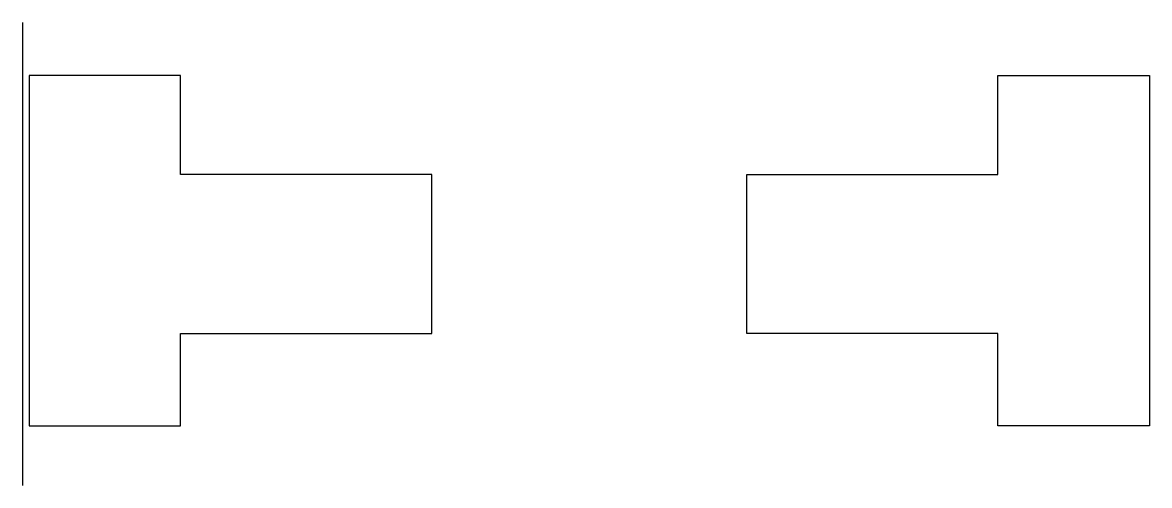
# Model space of a CAD drawing. Header units: millimetres. Extents: x -42.9 to 42.4, y -17.5 to 17.5.
import ezdxf

# ---------------------------------------------------------------- set-up
doc = ezdxf.new("R2010")
doc.units = ezdxf.units.MM
doc.layers.get('0').update_dxf_attribs({"linetype": 'CONTINUOUS'})

msp = doc.modelspace()

# ---------------------------------------------------------------- linework, layer by layer
msp.add_line((-42.866, 17.5), (-42.866, -17.5))
for points in [[(-30.907, 13.5), (-42.366, 13.5), (-42.366, -13), (-30.907, -13), (-30.907, -6), (-11.907, -6), (-11.907, 6), (-30.907, 6)], [(30.907, 13.5), (42.366, 13.5), (42.366, -13), (30.907, -13), (30.907, -6), (11.907, -6), (11.907, 6), (30.907, 6)]]:
    msp.add_lwpolyline(points, close=True)

doc.saveas('drawing.dxf')
